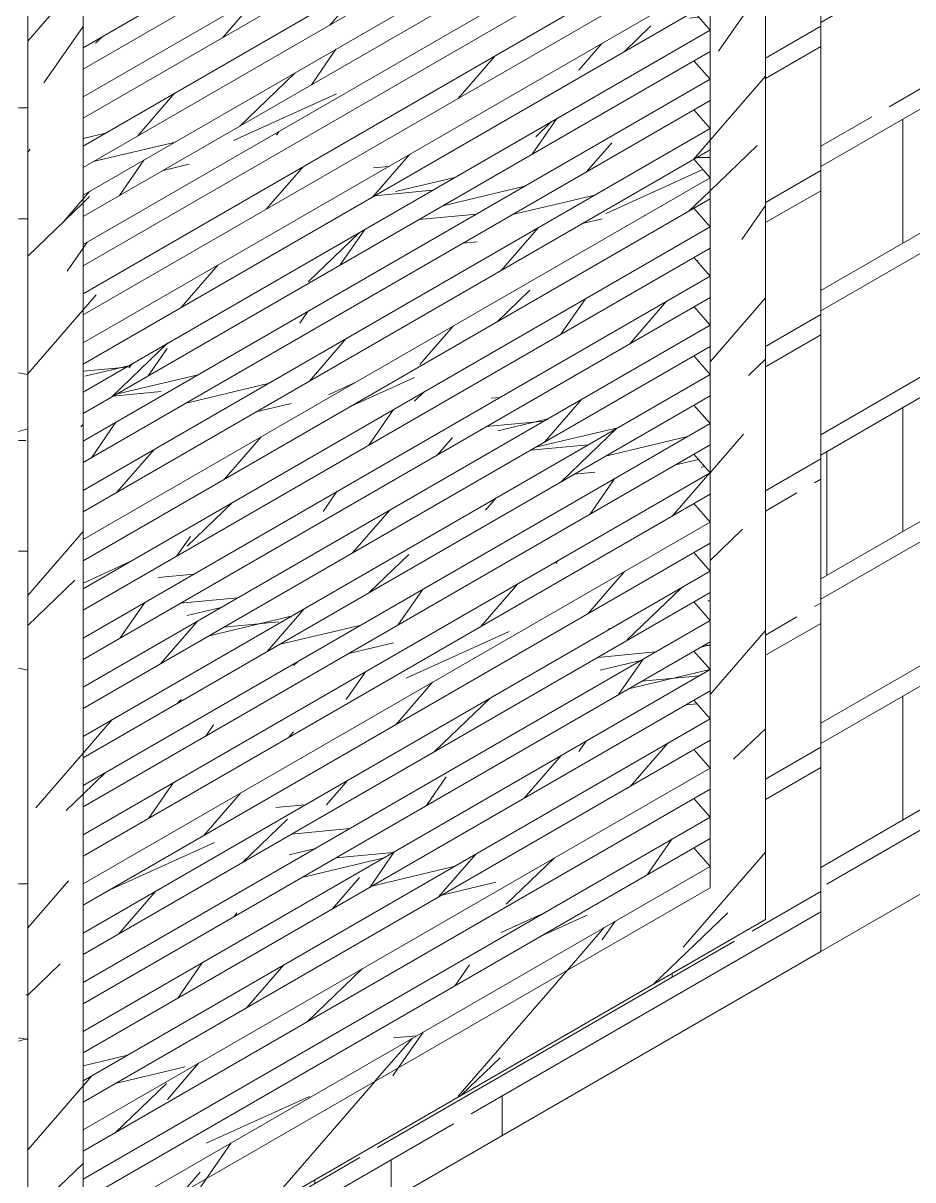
# Model space of a CAD drawing. Header units: millimetres. Extents: x 14944 to 21622, y -31 to 8273.
# Drawn here: x 16971.8 to 17313, y 3531.6 to 3975.2 of the extents above; entities that cross this region are included whole.
import ezdxf

# ---------------------------------------------------------------- set-up
doc = ezdxf.new("R2010")
doc.units = ezdxf.units.MM
doc.layers.add('A-GENM', color=13, linetype='Continuous', lineweight=9)
pattern_1 = [(235.285, (15617.426, 6831.821), (223.11074, 300.778733), [51.714, -465.428]), (229.107, (15661.602, 6831.82), (-61.00433, -112.95255), [112.468, -112.468]), (223.898, (15661.602, 6789.313), (-133.66154, -156.95624), [61.307, -245.229])]

# ---------------------------------------------------------------- blocks, each defined once
blk = doc.blocks.new('CRT_MGN_COZ_Fogão a lenha completo - CRT_MGN_COZ_Fogão a lenha completo-5005769-VISTA 3D BANCADA CHURRASQUEIRA')
at = {"layer": 'A-GENM'}
h = blk.add_hatch(dxfattribs=at)
h.set_pattern_fill('FP_109', color=256, style=0, pattern_type=2)
h.set_pattern_definition([(210, (17560.48, 4423), (-191.58, 110.61), [158.135, -7.777]), (210, (17560.48, 4470.52), (-191.58, 110.61), [158.135, -7.777]), (90, (17560.48, 4423), (143.684, -82.956), [47.528, -173.69]), (90, (17423.53, 4343.93), (143.684, -82.956), [47.528, -173.69]), (210, (17452.72, 4416.08), (-191.58, 110.61), [158.135, -7.777, 75.18, -7.777]), (210, (17452.72, 4463.61), (-191.58, 110.61), [158.135, -7.777, 75.18, -7.777]), (90, (17452.72, 4416.08), (215.526, -124.434), [47.53, -173.69]), (90, (17315.77, 4337.02), (215.526, -124.434), [47.528, -173.69]), (90, (17309.03, 4333.13), (215.526, -124.434), [47.528, -173.69]), (90, (17243.93, 4295.54), (215.526, -124.434), [47.528, -173.69]), (210, (17488.64, 4492.13), (-191.58, 110.61), [158.135, -7.777]), (210, (17488.64, 4539.65), (-191.58, 110.61), [158.135, -7.777]), (90, (17488.64, 4492.13), (143.684, -82.956), [47.528, -173.69]), (90, (17351.69, 4413.06), (143.684, -82.956), [47.528, -173.69]), (210, (17452.72, 4526.7), (-191.58, 110.61), [158.135, -7.777, 75.179, -7.777]), (210, (17452.72, 4574.22), (-191.58, 110.61), [158.135, -7.777, 75.179, -7.777]), (90, (17452.72, 4526.7), (215.526, -124.434), [47.528, -173.69]), (90, (17315.77, 4447.62), (215.526, -124.434), [47.528, -173.69]), (90, (17309.03, 4443.74), (215.526, -124.434), [47.528, -173.69]), (90, (17243.93, 4406.15), (215.526, -124.434), [47.528, -173.69])])
h.paths.add_polyline_path([(17277.64, 3619.13), (17843.32, 3945.73), (17843.32, 5211.3), (17277.64, 4884.7), (17277.64, 3632.99)])
h.paths.add_polyline_path([(17461.49, 4288.66), (17454.42, 4292.74), (17454.42, 4341.73), (17666.55, 4464.21), (17673.62, 4460.13), (17673.62, 4411.14), (17546.34, 4337.65)])
h.paths.add_polyline_path([(17348.35, 4394.81), (17348.35, 4680.58), (17772.61, 4925.53), (17772.61, 4639.75), (17440.13, 4447.8)])
h = blk.add_hatch(dxfattribs=at)
h.set_pattern_fill('FP_77', color=256, style=0, pattern_type=2)
h.set_pattern_definition([(210, (16358.4, 3443.2), (-191.58, 110.61), [158.135, -7.777]), (210, (16358.4, 3490.73), (-191.58, 110.61), [158.135, -7.777]), (90, (16358.4, 3443.2), (143.684, -82.956), [47.528, -173.69]), (90, (16221.45, 3364.13), (143.684, -82.956), [47.528, -173.691]), (210, (16250.64, 3436.29), (-191.58, 110.61), [158.135, -7.777, 75.179, -7.777]), (210, (16250.64, 3483.81), (-191.58, 110.61), [158.135, -7.777, 75.179, -7.777]), (90, (16250.64, 3436.29), (215.526, -124.434), [47.528, -173.69]), (90, (16113.69, 3357.22), (215.526, -124.434), [47.528, -173.69]), (90, (16106.95, 3353.33), (215.526, -124.434), [47.528, -173.69]), (90, (16041.85, 3315.74), (215.526, -124.434), [47.528, -173.69]), (210, (16286.56, 3512.33), (-191.58, 110.61), [158.135, -7.777]), (210, (16286.56, 3559.86), (-191.58, 110.61), [158.135, -7.777]), (90, (16286.56, 3512.33), (143.684, -82.956), [47.528, -173.691]), (90, (16149.61, 3433.26), (143.684, -82.956), [47.528, -173.691]), (210, (16250.64, 3546.9), (-191.58, 110.61), [158.135, -7.777, 75.179, -7.777]), (210, (16250.64, 3594.42), (-191.58, 110.61), [158.135, -7.777, 75.179, -7.777]), (90, (16250.64, 3546.9), (215.526, -124.434), [47.528, -173.69]), (90, (16113.69, 3467.83), (215.526, -124.434), [47.528, -173.69]), (90, (16106.95, 3463.94), (215.526, -124.434), [47.528, -173.69]), (90, (16041.85, 3426.35), (215.526, -124.434), [47.528, -173.69])])
h.paths.add_polyline_path([(15439.16, 2557.69), (17277.64, 3619.13), (17277.64, 4313.16), (15439.16, 3251.71), (15439.16, 2804.17)])
h.paths.add_polyline_path([(15485.12, 2608.72), (15470.98, 2616.88), (15470.98, 3229.26), (15753.82, 3392.56), (15757.36, 3390.51), (15757.36, 3394.6), (16040.2, 3557.9), (16054.34, 3549.73), (16054.34, 2937.36), (15771.5, 2774.06), (15767.97, 2776.1), (15767.97, 2772.02), (15492.19, 2612.8)])
h.paths.add_polyline_path([(16086.16, 2955.73), (16072.02, 2963.9), (16072.02, 3576.27), (16354.86, 3739.57), (16358.4, 3737.53), (16358.4, 3741.61), (16641.24, 3904.91), (16655.38, 3896.74), (16655.38, 3284.37), (16372.54, 3121.07), (16369.01, 3123.11), (16369.01, 3119.03), (16093.23, 2959.81)])
h.paths.add_polyline_path([(16687.2, 3302.74), (16673.06, 3310.91), (16673.06, 3923.28), (16955.91, 4086.58), (16959.44, 4084.54), (16959.44, 4088.62), (17242.28, 4251.92), (17256.43, 4243.75), (17256.43, 3631.38), (16973.58, 3468.08), (16970.05, 3470.12), (16970.05, 3466.04), (16694.28, 3306.82)])
h = blk.add_hatch(dxfattribs=at)
h.set_pattern_fill('FP_36', color=256, style=0, pattern_type=2)
h.set_pattern_definition(pattern_1)
h.paths.add_polyline_path([(16973.58, 3468.08), (17256.43, 3631.38), (17256.43, 4243.75), (16973.58, 4080.45), (16973.58, 3494.85)])
h.paths.add_polyline_path([(16994.8, 3504.82), (16994.8, 4068.21), (17235.21, 4207.01), (17235.21, 3643.63), (17027.47, 3523.69)])
h = blk.add_hatch(dxfattribs=at)
h.set_pattern_fill('FP_76', color=256, style=0, pattern_type=2)
h.set_pattern_definition([(196.102, (18795.228, 6865.175), (214.53981, 40.67701), [30.654, -275.882]), (180, (18839.405, 6814.165), (-103.078, -42.509), [73.627, -73.627]), (169.107, (18839.405, 6771.656), (-172.49934, 4.85665), [44.987, -179.949])])
h.paths.add_polyline_path([(17235.21, 3651.79), (17235.21, 3662.49), (17229.04, 3658.93), (17231.8, 3655.74)])
h.paths.add_polyline_path([(17235.21, 3670.66), (17235.21, 3681.36), (17229.04, 3677.79), (17231.8, 3674.6)])
h.paths.add_polyline_path([(17235.21, 3689.52), (17235.21, 3700.22), (17229.04, 3696.65), (17231.8, 3693.46)])
h.paths.add_polyline_path([(17235.21, 3708.39), (17235.21, 3719.08), (17229.04, 3715.52), (17231.8, 3712.33)])
h.paths.add_polyline_path([(17235.21, 3727.25), (17235.21, 3737.95), (17229.04, 3734.38), (17231.8, 3731.19)])
h.paths.add_polyline_path([(17235.21, 3746.11), (17235.21, 3756.81), (17229.04, 3753.25), (17231.8, 3750.05)])
h.paths.add_polyline_path([(17235.21, 3764.98), (17235.21, 3775.68), (17229.04, 3772.11), (17231.8, 3768.92)])
h.paths.add_polyline_path([(17235.21, 3783.84), (17235.21, 3794.54), (17229.04, 3790.97), (17231.8, 3787.78)])
h.paths.add_polyline_path([(17235.21, 3802.7), (17235.21, 3813.4), (17229.04, 3809.84)])
h.paths.add_polyline_path([(17235.21, 3821.57), (17235.21, 3832.27), (17229.04, 3828.7)])
h.paths.add_polyline_path([(17235.21, 3840.43), (17235.21, 3851.13), (17229.04, 3847.56)])
h.paths.add_polyline_path([(17235.21, 3859.3), (17235.21, 3870), (17229.04, 3866.43)])
h.paths.add_polyline_path([(17235.21, 3878.16), (17235.21, 3888.86), (17229.04, 3885.29)])
h.paths.add_polyline_path([(17235.21, 3897.02), (17235.21, 3907.72), (17229.04, 3904.16)])
h.paths.add_polyline_path([(17235.21, 3915.89), (17235.21, 3926.59), (17229.04, 3923.02), (17231.8, 3919.83)])
h.paths.add_polyline_path([(17235.21, 3934.75), (17235.21, 3945.45), (17229.04, 3941.88), (17231.8, 3938.69)])
h.paths.add_polyline_path([(17235.21, 3953.62), (17235.21, 3964.31), (17229.04, 3960.75), (17231.8, 3957.56)])
h.paths.add_polyline_path([(17235.21, 3972.48), (17235.21, 3983.18), (17229.04, 3979.61), (17231.8, 3976.42)])
h.paths.add_polyline_path([(17235.21, 3991.34), (17235.21, 4002.04), (17229.04, 3998.48), (17231.8, 3995.29)])
h.paths.add_polyline_path([(17235.21, 4010.21), (17235.21, 4020.91), (17229.04, 4017.34), (17231.8, 4014.15)])
h.paths.add_polyline_path([(17235.21, 4029.07), (17235.21, 4039.77), (17229.04, 4036.2), (17231.8, 4033.01)])
h.paths.add_polyline_path([(17235.21, 4047.94), (17235.21, 4058.63), (17229.04, 4055.07), (17231.8, 4051.88)])
h.paths.add_polyline_path([(17235.21, 4066.8), (17235.21, 4077.5), (17229.04, 4073.93), (17233.99, 4068.21)])
h.paths.add_polyline_path([(17235.21, 4085.66), (17235.21, 4096.36), (17229.04, 4092.8)])
h.paths.add_polyline_path([(17235.21, 4104.53), (17235.21, 4115.23), (17229.04, 4111.66)])
h.paths.add_polyline_path([(17235.21, 4123.39), (17235.21, 4134.09), (17229.04, 4130.52)])
h.paths.add_polyline_path([(17235.21, 4142.25), (17235.21, 4152.95), (17229.04, 4149.39)])
h.paths.add_polyline_path([(17235.21, 4161.12), (17235.21, 4171.82), (17229.04, 4168.25)])
h.paths.add_polyline_path([(17235.21, 4179.98), (17235.21, 4190.68), (17229.04, 4187.11), (17230.4, 4185.54)])
h.paths.add_polyline_path([(17235.21, 4198.85), (17235.21, 4207.01), (17230.5, 4204.29)])
h = blk.add_hatch(dxfattribs=at)
h.set_pattern_fill('FP_40', color=256, style=0, pattern_type=2)
h.set_pattern_definition([(204.373, (15613.07, 3247.554), (288.6155, 109.50362), [43.379, -390.407]), (193.381, (15672.34, 3210.643), (-119.1534, -70.8536), [101.538, -101.538]), (185.395, (15672.34, 3168.134), (-212.0141, -48.3621), [59.533, -238.131])])
h.paths.add_polyline_path([(16994.8, 3965.72), (17235.21, 4104.53), (17229.04, 4111.66), (16994.8, 3976.42)])
h = blk.add_hatch(dxfattribs=at)
h.set_pattern_fill('FP_36', color=256, style=0, pattern_type=2)
h.set_pattern_definition(pattern_1)
h.paths.add_polyline_path([(16994.8, 3957.56), (17235.21, 4096.36), (17235.21, 4104.53), (16994.8, 3965.72)])
h = blk.add_hatch(dxfattribs=at)
h.set_pattern_fill('FP_41', color=256, style=0, pattern_type=2)
h.set_pattern_definition([(204.373, (15606.536, 3236.236), (288.6155, 109.50362), [43.379, -390.407]), (193.381, (15665.805, 3199.324), (-119.1534, -70.8536), [101.538, -101.538]), (185.395, (15665.805, 3156.816), (-212.0141, -48.3621), [59.533, -238.131])])
h.paths.add_polyline_path([(16994.8, 3946.86), (17235.21, 4085.66), (17229.04, 4092.8), (16994.8, 3957.56)])
h = blk.add_hatch(dxfattribs=at)
h.set_pattern_fill('FP_75', color=256, style=0, pattern_type=2)
h.set_pattern_definition([(196.102, (18533.6, 6714.123), (214.53981, 40.67701), [30.654, -275.882]), (180, (18577.775, 6663.113), (-103.078, -42.509), [73.627, -73.627]), (169.107, (18577.775, 6620.604), (-172.49934, 4.85665), [44.987, -179.949])])
h.paths.add_polyline_path([(16973.58, 3468.08), (16973.58, 4080.45), (16959.44, 4088.62), (16959.44, 4084.54), (16970.05, 4078.41), (16970.05, 3470.12)])
h = blk.add_hatch(dxfattribs=at)
h.set_pattern_fill('FP_36', color=256, style=0, pattern_type=2)
h.set_pattern_definition(pattern_1)
h.paths.add_polyline_path([(16994.8, 3938.69), (17235.21, 4077.5), (17235.21, 4085.66), (16994.8, 3946.86)])
h = blk.add_hatch(dxfattribs=at)
h.set_pattern_fill('FP_42', color=256, style=0, pattern_type=2)
h.set_pattern_definition([(204.373, (15600.001, 3224.918), (288.6155, 109.50362), [43.379, -390.407]), (193.381, (15659.27, 3188.006), (-119.1534, -70.8536), [101.538, -101.538]), (185.395, (15659.27, 3145.497), (-212.0141, -48.3621), [59.533, -238.131])])
h.paths.add_polyline_path([(16994.8, 3927.99), (17235.21, 4066.8), (17229.04, 4073.93), (16994.8, 3938.69)])
h = blk.add_hatch(dxfattribs=at)
h.set_pattern_fill('FP_36', color=256, style=0, pattern_type=2)
h.set_pattern_definition(pattern_1)
h.paths.add_polyline_path([(16994.8, 3919.83), (17235.21, 4058.63), (17235.21, 4066.8), (16994.8, 3927.99)])
h = blk.add_hatch(dxfattribs=at)
h.set_pattern_fill('FP_43', color=256, style=0, pattern_type=2)
h.set_pattern_definition([(204.373, (15593.466, 3213.599), (288.6155, 109.50362), [43.379, -390.407]), (193.381, (15652.735, 3176.69), (-119.1534, -70.8536), [101.538, -101.538]), (185.395, (15652.735, 3134.18), (-212.0141, -48.3621), [59.533, -238.131])])
h.paths.add_polyline_path([(16994.8, 3909.13), (17235.21, 4047.94), (17229.04, 4055.07), (16994.8, 3919.83), (16994.8, 3909.27)])
h = blk.add_hatch(dxfattribs=at)
h.set_pattern_fill('FP_36', color=256, style=0, pattern_type=2)
h.set_pattern_definition(pattern_1)
h.paths.add_polyline_path([(16994.8, 3900.97), (17235.21, 4039.77), (17235.21, 4047.94), (16994.8, 3909.13)])
h = blk.add_hatch(dxfattribs=at)
h.set_pattern_fill('FP_44', color=256, style=0, pattern_type=2)
h.set_pattern_definition([(204.373, (15586.932, 3202.281), (288.6155, 109.50362), [43.379, -390.407]), (193.381, (15646.2, 3165.37), (-119.1534, -70.8536), [101.538, -101.538]), (185.395, (15646.2, 3122.86), (-212.0141, -48.3621), [59.533, -238.131])])
h.paths.add_polyline_path([(16994.8, 3890.27), (17235.21, 4029.07), (17229.04, 4036.2), (16994.8, 3900.97)])
h = blk.add_hatch(dxfattribs=at)
h.set_pattern_fill('FP_36', color=256, style=0, pattern_type=2)
h.set_pattern_definition(pattern_1)
h.paths.add_polyline_path([(16994.8, 3882.1), (17235.21, 4020.91), (17235.21, 4029.07), (16994.8, 3890.27)])
h = blk.add_hatch(dxfattribs=at)
h.set_pattern_fill('FP_45', color=256, style=0, pattern_type=2)
h.set_pattern_definition([(204.373, (15580.397, 3190.963), (288.6155, 109.50362), [43.379, -390.407]), (193.381, (15639.666, 3154.05), (-119.1534, -70.8536), [101.538, -101.538]), (185.395, (15639.666, 3111.542), (-212.0141, -48.3621), [59.533, -238.131])])
h.paths.add_polyline_path([(16994.8, 3871.4), (17235.21, 4010.21), (17229.04, 4017.34), (16994.8, 3882.1)])
h = blk.add_hatch(dxfattribs=at)
h.set_pattern_fill('FP_36', color=256, style=0, pattern_type=2)
h.set_pattern_definition(pattern_1)
h.paths.add_polyline_path([(16994.8, 3863.24), (17235.21, 4002.04), (17235.21, 4010.21), (16994.8, 3871.4)])
h = blk.add_hatch(dxfattribs=at)
h.set_pattern_fill('FP_46', color=256, style=0, pattern_type=2)
h.set_pattern_definition([(204.373, (15573.862, 3179.644), (288.6155, 109.50362), [43.379, -390.407]), (193.381, (15633.13, 3142.733), (-119.1534, -70.8536), [101.538, -101.538]), (185.395, (15633.13, 3100.224), (-212.0141, -48.3621), [59.533, -238.131])])
h.paths.add_polyline_path([(16994.8, 3852.54), (17235.21, 3991.34), (17229.04, 3998.48), (16994.8, 3863.24)])
h = blk.add_hatch(dxfattribs=at)
h.set_pattern_fill('FP_36', color=256, style=0, pattern_type=2)
h.set_pattern_definition(pattern_1)
h.paths.add_polyline_path([(16994.8, 3844.37), (17235.21, 3983.18), (17235.21, 3991.34), (16994.8, 3852.54)])
h = blk.add_hatch(dxfattribs=at)
h.set_pattern_fill('FP_47', color=256, style=0, pattern_type=2)
h.set_pattern_definition([(204.373, (15567.328, 3168.326), (288.6155, 109.50362), [43.379, -390.407]), (193.381, (15626.597, 3131.414), (-119.1534, -70.8536), [101.538, -101.538]), (185.395, (15626.597, 3088.906), (-212.0141, -48.3621), [59.533, -238.131])])
h.paths.add_polyline_path([(16994.8, 3833.68), (17235.21, 3972.48), (17229.04, 3979.61), (16994.8, 3844.37), (16994.8, 3840.2)])
h = blk.add_hatch(dxfattribs=at)
h.set_pattern_fill('FP_36', color=256, style=0, pattern_type=2)
h.set_pattern_definition(pattern_1)
h.paths.add_polyline_path([(16994.8, 3825.51), (17235.21, 3964.31), (17235.21, 3972.48), (16994.8, 3833.68)])
h = blk.add_hatch(dxfattribs=at)
h.set_pattern_fill('FP_48', color=256, style=0, pattern_type=2)
h.set_pattern_definition([(204.373, (15560.793, 3157.008), (288.6155, 109.50362), [43.379, -390.407]), (193.381, (15620.06, 3120.096), (-119.1534, -70.8536), [101.538, -101.538]), (185.395, (15620.062, 3077.587), (-212.0141, -48.3621), [59.533, -238.131])])
h.paths.add_polyline_path([(16994.8, 3814.81), (17235.21, 3953.62), (17229.04, 3960.75), (16994.8, 3825.51)])
h = blk.add_hatch(dxfattribs=at)
h.set_pattern_fill('FP_36', color=256, style=0, pattern_type=2)
h.set_pattern_definition(pattern_1)
h.paths.add_polyline_path([(16994.8, 3806.65), (17235.21, 3945.45), (17235.21, 3953.62), (16994.8, 3814.81)])
h = blk.add_hatch(dxfattribs=at)
h.set_pattern_fill('FP_49', color=256, style=0, pattern_type=2)
h.set_pattern_definition([(204.373, (15554.259, 3145.689), (288.6155, 109.50362), [43.379, -390.407]), (193.381, (15613.53, 3108.78), (-119.1534, -70.8536), [101.538, -101.538]), (185.395, (15613.528, 3066.27), (-212.0141, -48.3621), [59.533, -238.131])])
h.paths.add_polyline_path([(16994.8, 3795.95), (17235.21, 3934.75), (17229.04, 3941.88), (16994.8, 3806.65)])
h = blk.add_hatch(dxfattribs=at)
h.set_pattern_fill('FP_36', color=256, style=0, pattern_type=2)
h.set_pattern_definition(pattern_1)
h.paths.add_polyline_path([(16994.8, 3787.78), (17235.21, 3926.59), (17235.21, 3934.75), (16994.8, 3795.95)])
h = blk.add_hatch(dxfattribs=at)
h.set_pattern_fill('FP_50', color=256, style=0, pattern_type=2)
h.set_pattern_definition([(204.373, (15547.724, 3134.371), (288.6155, 109.50362), [43.379, -390.407]), (193.381, (15606.993, 3097.46), (-119.1534, -70.8536), [101.538, -101.538]), (185.395, (15606.993, 3054.95), (-212.0141, -48.3621), [59.533, -238.131])])
h.paths.add_polyline_path([(16994.8, 3777.08), (17235.21, 3915.89), (17229.04, 3923.02), (16994.8, 3787.78)])
h = blk.add_hatch(dxfattribs=at)
h.set_pattern_fill('FP_36', color=256, style=0, pattern_type=2)
h.set_pattern_definition(pattern_1)
h.paths.add_polyline_path([(16994.8, 3768.92), (17235.21, 3907.72), (17235.21, 3915.89), (16994.8, 3777.08), (16994.8, 3771.13)])
h = blk.add_hatch(dxfattribs=at)
h.set_pattern_fill('FP_51', color=256, style=0, pattern_type=2)
h.set_pattern_definition([(204.373, (15541.189, 3123.053), (288.6155, 109.50362), [43.379, -390.407]), (193.381, (15600.46, 3086.14), (-119.1534, -70.8536), [101.538, -101.538]), (185.395, (15600.458, 3043.632), (-212.0141, -48.3621), [59.533, -238.131])])
h.paths.add_polyline_path([(16994.8, 3758.22), (17235.21, 3897.02), (17229.04, 3904.16), (16994.8, 3768.92)])
h = blk.add_hatch(dxfattribs=at)
h.set_pattern_fill('FP_36', color=256, style=0, pattern_type=2)
h.set_pattern_definition(pattern_1)
h.paths.add_polyline_path([(16994.8, 3750.05), (17235.21, 3888.86), (17235.21, 3897.02), (16994.8, 3758.22)])
h = blk.add_hatch(dxfattribs=at)
h.set_pattern_fill('FP_52', color=256, style=0, pattern_type=2)
h.set_pattern_definition([(204.373, (15534.655, 3111.734), (288.6155, 109.50362), [43.379, -390.407]), (193.381, (15593.924, 3074.823), (-119.1534, -70.8536), [101.538, -101.538]), (185.395, (15593.924, 3032.314), (-212.0141, -48.3621), [59.533, -238.131])])
h.paths.add_polyline_path([(16994.8, 3739.36), (17235.21, 3878.16), (17229.04, 3885.29), (16994.8, 3750.05)])
h = blk.add_hatch(dxfattribs=at)
h.set_pattern_fill('FP_36', color=256, style=0, pattern_type=2)
h.set_pattern_definition(pattern_1)
h.paths.add_polyline_path([(16994.8, 3731.19), (17235.21, 3870), (17235.21, 3878.16), (16994.8, 3739.36)])
h = blk.add_hatch(dxfattribs=at)
h.set_pattern_fill('FP_53', color=256, style=0, pattern_type=2)
h.set_pattern_definition([(204.373, (15528.12, 3100.416), (288.6155, 109.50362), [43.379, -390.407]), (193.381, (15587.39, 3063.504), (-119.1534, -70.8536), [101.538, -101.538]), (185.395, (15587.39, 3020.996), (-212.0141, -48.3621), [59.533, -238.131])])
h.paths.add_polyline_path([(16994.8, 3720.49), (17235.21, 3859.3), (17229.04, 3866.43), (16994.8, 3731.19)])
h = blk.add_hatch(dxfattribs=at)
h.set_pattern_fill('FP_36', color=256, style=0, pattern_type=2)
h.set_pattern_definition(pattern_1)
h.paths.add_polyline_path([(16994.8, 3712.33), (17235.21, 3851.13), (17235.21, 3859.3), (16994.8, 3720.49)])
h = blk.add_hatch(dxfattribs=at)
h.set_pattern_fill('FP_54', color=256, style=0, pattern_type=2)
h.set_pattern_definition([(204.373, (15521.585, 3089.098), (288.6155, 109.50362), [43.379, -390.407]), (193.381, (15580.854, 3052.186), (-119.1534, -70.8536), [101.538, -101.538]), (185.395, (15580.854, 3009.677), (-212.0141, -48.3621), [59.533, -238.131])])
h.paths.add_polyline_path([(16994.8, 3701.63), (17235.21, 3840.43), (17229.04, 3847.56), (16994.8, 3712.33), (16994.8, 3702.06)])
h = blk.add_hatch(dxfattribs=at)
h.set_pattern_fill('FP_36', color=256, style=0, pattern_type=2)
h.set_pattern_definition(pattern_1)
h.paths.add_polyline_path([(16994.8, 3693.46), (17235.21, 3832.27), (17235.21, 3840.43), (16994.8, 3701.63)])
h = blk.add_hatch(dxfattribs=at)
h.set_pattern_fill('FP_55', color=256, style=0, pattern_type=2)
h.set_pattern_definition([(204.373, (15515.051, 3077.779), (288.6155, 109.50362), [43.379, -390.407]), (193.381, (15574.32, 3040.87), (-119.1534, -70.8536), [101.538, -101.538]), (185.395, (15574.32, 2998.36), (-212.0141, -48.3621), [59.533, -238.131])])
h.paths.add_polyline_path([(16994.8, 3682.76), (17235.21, 3821.57), (17229.04, 3828.7), (16994.8, 3693.46)])
h = blk.add_hatch(dxfattribs=at)
h.set_pattern_fill('FP_36', color=256, style=0, pattern_type=2)
h.set_pattern_definition(pattern_1)
h.paths.add_polyline_path([(16994.8, 3674.6), (17235.21, 3813.4), (17235.21, 3821.57), (16994.8, 3682.76)])
h = blk.add_hatch(dxfattribs=at)
h.set_pattern_fill('FP_56', color=256, style=0, pattern_type=2)
h.set_pattern_definition([(204.373, (15508.516, 3066.461), (288.6155, 109.50362), [43.379, -390.407]), (193.381, (15567.785, 3029.55), (-119.1534, -70.8536), [101.538, -101.538]), (185.395, (15567.785, 2987.04), (-212.0141, -48.3621), [59.533, -238.131])])
h.paths.add_polyline_path([(16994.8, 3663.9), (17235.21, 3802.7), (17229.04, 3809.84), (16994.8, 3674.6)])
h = blk.add_hatch(dxfattribs=at)
h.set_pattern_fill('FP_36', color=256, style=0, pattern_type=2)
h.set_pattern_definition(pattern_1)
h.paths.add_polyline_path([(16994.8, 3655.74), (17235.21, 3794.54), (17235.21, 3802.7), (16994.8, 3663.9)])
h = blk.add_hatch(dxfattribs=at)
h.set_pattern_fill('FP_57', color=256, style=0, pattern_type=2)
h.set_pattern_definition([(204.373, (15501.981, 3055.143), (288.6155, 109.50362), [43.379, -390.407]), (193.381, (15561.25, 3018.23), (-119.1534, -70.8536), [101.538, -101.538]), (185.395, (15561.25, 2975.722), (-212.0141, -48.3621), [59.533, -238.131])])
h.paths.add_polyline_path([(16994.8, 3645.04), (17235.21, 3783.84), (17229.04, 3790.97), (16994.8, 3655.74)])
h = blk.add_hatch(dxfattribs=at)
h.set_pattern_fill('FP_36', color=256, style=0, pattern_type=2)
h.set_pattern_definition(pattern_1)
h.paths.add_polyline_path([(16994.8, 3636.87), (17235.21, 3775.68), (17235.21, 3783.84), (16994.8, 3645.04)])
h = blk.add_hatch(dxfattribs=at)
h.set_pattern_fill('FP_58', color=256, style=0, pattern_type=2)
h.set_pattern_definition([(204.373, (15495.447, 3043.824), (288.6155, 109.50362), [43.379, -390.407]), (193.381, (15554.716, 3006.913), (-119.1534, -70.8536), [101.538, -101.538]), (185.395, (15554.716, 2964.404), (-212.0141, -48.3621), [59.533, -238.131])])
h.paths.add_polyline_path([(16994.8, 3626.17), (17235.21, 3764.98), (17229.04, 3772.11), (16994.8, 3636.87), (16994.8, 3632.99)])
h = blk.add_hatch(dxfattribs=at)
h.set_pattern_fill('FP_36', color=256, style=0, pattern_type=2)
h.set_pattern_definition(pattern_1)
h.paths.add_polyline_path([(16994.8, 3618.01), (17235.21, 3756.81), (17235.21, 3764.98), (16994.8, 3626.17)])
h = blk.add_hatch(dxfattribs=at)
h.set_pattern_fill('FP_59', color=256, style=0, pattern_type=2)
h.set_pattern_definition([(204.373, (15488.912, 3032.506), (288.6155, 109.50362), [43.379, -390.407]), (193.381, (15548.18, 2995.594), (-119.1534, -70.8536), [101.538, -101.538]), (185.395, (15548.18, 2953.086), (-212.0141, -48.3621), [59.533, -238.131])])
h.paths.add_polyline_path([(16994.8, 3607.31), (17235.21, 3746.11), (17229.04, 3753.25), (16994.8, 3618.01)])
h = blk.add_hatch(dxfattribs=at)
h.set_pattern_fill('FP_36', color=256, style=0, pattern_type=2)
h.set_pattern_definition(pattern_1)
h.paths.add_polyline_path([(16994.8, 3599.14), (17235.21, 3737.95), (17235.21, 3746.11), (16994.8, 3607.31)])
h = blk.add_hatch(dxfattribs=at)
h.set_pattern_fill('FP_60', color=256, style=0, pattern_type=2)
h.set_pattern_definition([(204.373, (15482.377, 3021.188), (288.6155, 109.50362), [43.379, -390.407]), (193.381, (15541.646, 2984.276), (-119.1534, -70.8536), [101.538, -101.538]), (185.395, (15541.646, 2941.767), (-212.0141, -48.3621), [59.533, -238.131])])
h.paths.add_polyline_path([(16994.8, 3588.44), (17235.21, 3727.25), (17229.04, 3734.38), (16994.8, 3599.14)])
h = blk.add_hatch(dxfattribs=at)
h.set_pattern_fill('FP_36', color=256, style=0, pattern_type=2)
h.set_pattern_definition(pattern_1)
h.paths.add_polyline_path([(16994.8, 3580.28), (17235.21, 3719.08), (17235.21, 3727.25), (16994.8, 3588.44)])
h = blk.add_hatch(dxfattribs=at)
h.set_pattern_fill('FP_61', color=256, style=0, pattern_type=2)
h.set_pattern_definition([(204.373, (15475.843, 3009.869), (288.6155, 109.50362), [43.379, -390.407]), (193.381, (15535.11, 2972.96), (-119.1534, -70.8536), [101.538, -101.538]), (185.395, (15535.112, 2930.45), (-212.0141, -48.3621), [59.533, -238.131])])
h.paths.add_polyline_path([(16994.8, 3569.58), (17235.21, 3708.39), (17229.04, 3715.52), (16994.8, 3580.28)])
h = blk.add_hatch(dxfattribs=at)
h.set_pattern_fill('FP_36', color=256, style=0, pattern_type=2)
h.set_pattern_definition(pattern_1)
h.paths.add_polyline_path([(16994.8, 3561.42), (17235.21, 3700.22), (17235.21, 3708.39), (16994.8, 3569.58), (16994.8, 3563.92)])
h = blk.add_hatch(dxfattribs=at)
h.set_pattern_fill('FP_62', color=256, style=0, pattern_type=2)
h.set_pattern_definition([(204.373, (15469.308, 2998.551), (288.6155, 109.50362), [43.379, -390.407]), (193.381, (15528.577, 2961.64), (-119.1534, -70.8536), [101.538, -101.538]), (185.395, (15528.577, 2919.13), (-212.0141, -48.3621), [59.533, -238.131])])
h.paths.add_polyline_path([(16994.8, 3550.72), (17235.21, 3689.52), (17229.04, 3696.65), (16994.8, 3561.42)])
h = blk.add_hatch(dxfattribs=at)
h.set_pattern_fill('FP_36', color=256, style=0, pattern_type=2)
h.set_pattern_definition(pattern_1)
h.paths.add_polyline_path([(16994.8, 3542.55), (17235.21, 3681.36), (17235.21, 3689.52), (16994.8, 3550.72)])
h = blk.add_hatch(dxfattribs=at)
h.set_pattern_fill('FP_63', color=256, style=0, pattern_type=2)
h.set_pattern_definition([(204.373, (15462.774, 2987.233), (288.6155, 109.50362), [43.379, -390.407]), (193.381, (15522.043, 2950.32), (-119.1534, -70.8536), [101.538, -101.538]), (185.395, (15522.043, 2907.812), (-212.0141, -48.3621), [59.533, -238.131])])
h.paths.add_polyline_path([(16994.8, 3531.85), (17235.21, 3670.66), (17229.04, 3677.79), (16994.8, 3542.55)])
h = blk.add_hatch(dxfattribs=at)
h.set_pattern_fill('FP_36', color=256, style=0, pattern_type=2)
h.set_pattern_definition(pattern_1)
h.paths.add_polyline_path([(16994.8, 3523.69), (17235.21, 3662.49), (17235.21, 3670.66), (16994.8, 3531.85)])
h = blk.add_hatch(dxfattribs=at)
h.set_pattern_fill('FP_65', color=256, style=0, pattern_type=2)
h.set_pattern_definition([(204.373, (15456.239, 2975.914), (288.6155, 109.50362), [43.379, -390.407]), (193.381, (15515.51, 2939.003), (-119.1534, -70.8536), [101.538, -101.538]), (185.395, (15515.508, 2896.494), (-212.0141, -48.3621), [59.533, -238.131])])
h.paths.add_polyline_path([(16994.8, 3512.99), (17235.21, 3651.79), (17229.04, 3658.93), (16994.8, 3523.69)])
h = blk.add_hatch(dxfattribs=at)
h.set_pattern_fill('FP_36', color=256, style=0, pattern_type=2)
h.set_pattern_definition(pattern_1)
h.paths.add_polyline_path([(16994.8, 3504.82), (17235.21, 3643.63), (17235.21, 3651.79), (16994.8, 3512.99)])
for p, q in [((17277.64, 4884.7), (17277.64, 3619.13)), ((17277.64, 3619.13), (17277.64, 4313.16)), ((17256.43, 3631.38), (17256.43, 4243.75)), ((17235.21, 4207.01), (17235.21, 3643.63)), ((16994.8, 3965.72), (17235.21, 4104.53)), ((17235.21, 4096.36), (16994.8, 3957.56)), ((16994.8, 3946.86), (17235.21, 4085.66)), ((16973.58, 4080.45), (16973.58, 3468.08)), ((17235.21, 4077.5), (16994.8, 3938.69)), ((16994.8, 3909.27), (16994.8, 4068.21)), ((16994.8, 3927.99), (17235.21, 4066.8)), ((17235.21, 4058.63), (16994.8, 3919.83)), ((16994.8, 3909.13), (17235.21, 4047.94)), ((17235.21, 4039.77), (16994.8, 3900.97)), ((16994.8, 3890.27), (17235.21, 4029.07)), ((17235.21, 4020.91), (16994.8, 3882.1)), ((16994.8, 3871.4), (17235.21, 4010.21)), ((17235.21, 4002.04), (16994.8, 3863.24)), ((16994.8, 3852.54), (17235.21, 3991.34)), ((17235.21, 3983.18), (16994.8, 3844.37)), ((17229.04, 3979.61), (17235.21, 3972.48)), ((16994.8, 3965.72), (16994.8, 3973.89)), ((16994.8, 3833.68), (17235.21, 3972.48)), ((17235.21, 3972.48), (17235.21, 3964.31)), ((16994.8, 3957.56), (16994.8, 3965.72)), ((17235.21, 3964.31), (16994.8, 3825.51)), ((17229.04, 3960.75), (17235.21, 3953.62)), ((16994.8, 3946.86), (16994.8, 3955.02)), ((16994.8, 3814.81), (17235.21, 3953.62)), ((17235.21, 3953.62), (17235.21, 3945.45)), ((16994.8, 3938.69), (16994.8, 3946.86)), ((17235.21, 3945.45), (16994.8, 3806.65)), ((17843.32, 3945.73), (17277.64, 3619.13)), ((17229.04, 3941.88), (17235.21, 3934.75)), ((16994.8, 3927.99), (16994.8, 3936.16)), ((16994.8, 3795.95), (17235.21, 3934.75)), ((17235.21, 3934.75), (17235.21, 3926.59)), ((16994.8, 3919.83), (16994.8, 3927.99)), ((17235.21, 3926.59), (16994.8, 3787.78)), ((17229.04, 3923.02), (17235.21, 3915.89)), ((16994.8, 3909.13), (16994.8, 3917.3)), ((16994.8, 3777.08), (17235.21, 3915.89)), ((17235.21, 3915.89), (17235.21, 3907.72)), ((16994.8, 3900.97), (16994.8, 3909.13)), ((16994.8, 3504.82), (16994.8, 3909.13)), ((17235.21, 3907.72), (16994.8, 3768.92)), ((17229.04, 3904.16), (17235.21, 3897.02)), ((16994.8, 3890.27), (16994.8, 3898.43)), ((16994.8, 3758.22), (17235.21, 3897.02)), ((17235.21, 3897.02), (17235.21, 3888.86)), ((16994.8, 3882.1), (16994.8, 3890.27)), ((17235.21, 3888.86), (16994.8, 3750.05)), ((17229.04, 3885.29), (17235.21, 3878.16)), ((16994.8, 3871.4), (16994.8, 3879.57)), ((16994.8, 3739.36), (17235.21, 3878.16)), ((17235.21, 3878.16), (17235.21, 3870)), ((16994.8, 3863.24), (16994.8, 3871.4)), ((17235.21, 3870), (16994.8, 3731.19)), ((17229.04, 3866.43), (17235.21, 3859.3)), ((16994.8, 3852.54), (16994.8, 3860.7)), ((16994.8, 3720.49), (17235.21, 3859.3)), ((17235.21, 3859.3), (17235.21, 3851.13)), ((16994.8, 3844.37), (16994.8, 3852.54)), ((17235.21, 3851.13), (16994.8, 3712.33)), ((17229.04, 3847.56), (17235.21, 3840.43)), ((16994.8, 3833.68), (16994.8, 3841.84)), ((16994.8, 3701.63), (17235.21, 3840.43)), ((17235.21, 3840.43), (17235.21, 3832.27)), ((16994.8, 3825.51), (16994.8, 3833.68)), ((17235.21, 3832.27), (16994.8, 3693.46)), ((17229.04, 3828.7), (17235.21, 3821.57)), ((16994.8, 3814.81), (16994.8, 3822.98)), ((16994.8, 3682.76), (17235.21, 3821.57)), ((17235.21, 3821.57), (17235.21, 3813.4)), ((16994.8, 3806.65), (16994.8, 3814.81)), ((17235.21, 3813.4), (16994.8, 3674.6)), ((17229.04, 3809.84), (17235.21, 3802.7)), ((16994.8, 3795.95), (16994.8, 3804.11)), ((16994.8, 3663.9), (17235.21, 3802.7)), ((17235.21, 3802.7), (17235.21, 3794.54)), ((16994.8, 3787.78), (16994.8, 3795.95)), ((17235.21, 3794.54), (16994.8, 3655.74)), ((17229.04, 3790.97), (17235.21, 3783.84)), ((16994.8, 3777.08), (16994.8, 3785.25)), ((16994.8, 3645.04), (17235.21, 3783.84)), ((17235.21, 3783.84), (17235.21, 3775.68)), ((16994.8, 3768.92), (16994.8, 3777.08)), ((17235.21, 3775.68), (16994.8, 3636.87)), ((17229.04, 3772.11), (17235.21, 3764.98)), ((16994.8, 3758.22), (16994.8, 3766.38)), ((16994.8, 3626.17), (17235.21, 3764.98)), ((17235.21, 3764.98), (17235.21, 3756.81)), ((16994.8, 3750.05), (16994.8, 3758.22)), ((17235.21, 3756.81), (16994.8, 3618.01)), ((17229.04, 3753.25), (17235.21, 3746.11)), ((16994.8, 3739.36), (16994.8, 3747.52)), ((16994.8, 3607.31), (17235.21, 3746.11)), ((17235.21, 3746.11), (17235.21, 3737.95)), ((16994.8, 3731.19), (16994.8, 3739.36)), ((17235.21, 3737.95), (16994.8, 3599.14)), ((17229.04, 3734.38), (17235.21, 3727.25)), ((16994.8, 3720.49), (16994.8, 3728.66)), ((16994.8, 3588.44), (17235.21, 3727.25)), ((17235.21, 3727.25), (17235.21, 3719.08)), ((16994.8, 3712.33), (16994.8, 3720.49)), ((17235.21, 3719.08), (16994.8, 3580.28)), ((17229.04, 3715.52), (17235.21, 3708.39)), ((16994.8, 3701.63), (16994.8, 3709.79)), ((16994.8, 3569.58), (17235.21, 3708.39)), ((17235.21, 3708.39), (17235.21, 3700.22)), ((16994.8, 3693.46), (16994.8, 3701.63)), ((17235.21, 3700.22), (16994.8, 3561.42)), ((17229.04, 3696.65), (17235.21, 3689.52)), ((16994.8, 3682.76), (16994.8, 3690.93)), ((16994.8, 3550.72), (17235.21, 3689.52)), ((17235.21, 3689.52), (17235.21, 3681.36)), ((16994.8, 3674.6), (16994.8, 3682.76)), ((17235.21, 3681.36), (16994.8, 3542.55)), ((17229.04, 3677.79), (17235.21, 3670.66)), ((16994.8, 3663.9), (16994.8, 3672.07)), ((16994.8, 3531.85), (17235.21, 3670.66)), ((17235.21, 3670.66), (17235.21, 3662.49)), ((16994.8, 3655.74), (16994.8, 3663.9)), ((17235.21, 3662.49), (16994.8, 3523.69)), ((17229.04, 3658.93), (17235.21, 3651.79)), ((16994.8, 3645.04), (16994.8, 3653.2)), ((16994.8, 3512.99), (17235.21, 3651.79)), ((17235.21, 3651.79), (17235.21, 3643.63)), ((16994.8, 3636.87), (16994.8, 3645.04)), ((17235.21, 3643.63), (16994.8, 3504.82)), ((17235.21, 3643.63), (16994.8, 3504.82)), ((16994.8, 3626.17), (16994.8, 3634.34)), ((16973.58, 3468.08), (17256.43, 3631.38)), ((16994.8, 3618.01), (16994.8, 3626.17)), ((15439.16, 2557.69), (17277.64, 3619.13)), ((16994.8, 3607.31), (16994.8, 3615.47)), ((16994.8, 3599.14), (16994.8, 3607.31)), ((16994.8, 3588.44), (16994.8, 3596.61)), ((16994.8, 3580.28), (16994.8, 3588.44)), ((16994.8, 3569.58), (16994.8, 3577.75)), ((16994.8, 3561.42), (16994.8, 3569.58)), ((16994.8, 3550.72), (16994.8, 3558.88)), ((16994.8, 3542.55), (16994.8, 3550.72)), ((16994.8, 3531.85), (16994.8, 3540.02)), ((16994.8, 3523.69), (16994.8, 3531.85))]:
    blk.add_line(p, q, dxfattribs=at)

msp = doc.modelspace()

# ---------------------------------------------------------------- block references
at = {"layer": 'A-GENM'}
msp.add_blockref('CRT_MGN_COZ_Fogão a lenha completo - CRT_MGN_COZ_Fogão a lenha completo-5005769-VISTA 3D BANCADA CHURRASQUEIRA', (0, 0), dxfattribs=at)

doc.saveas('drawing.dxf')
